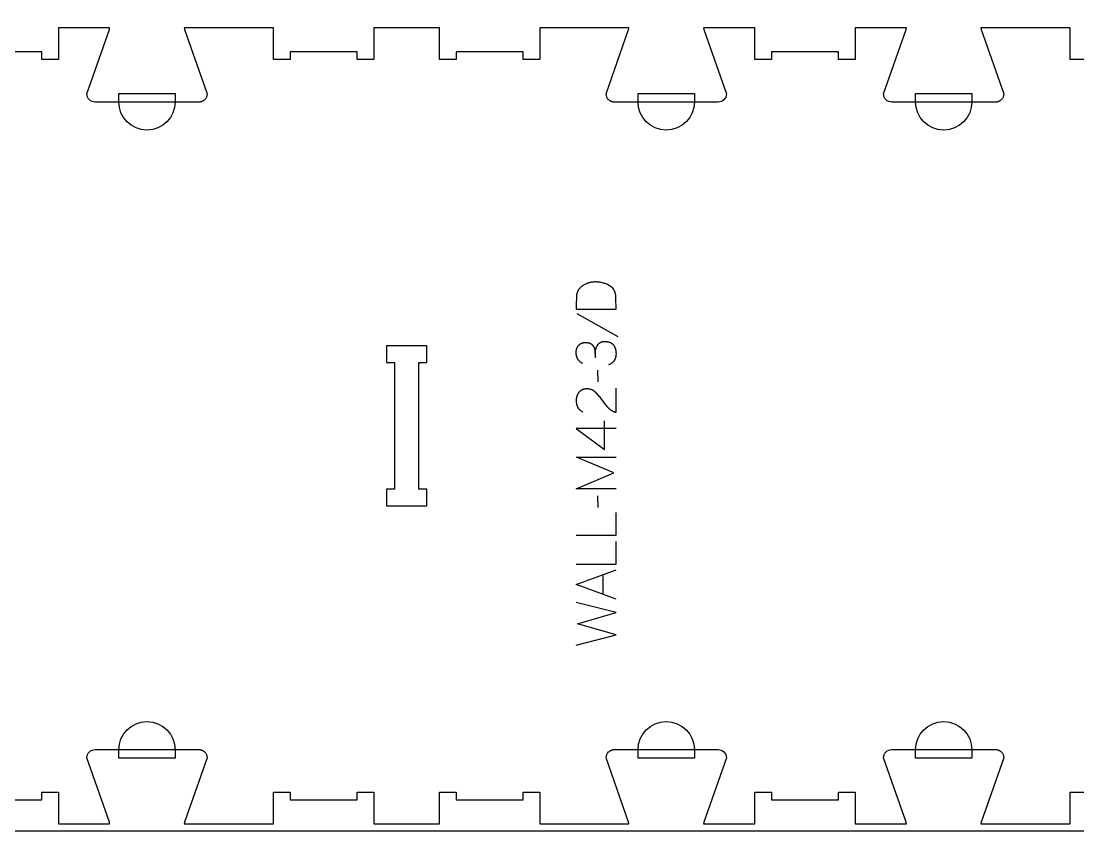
# Model space of a CAD drawing. Extents: x -13885 to -10701, y -27186 to -19593.
# Drawn here: x -12293 to -11497, y -22837 to -22227 of the extents above; entities that cross this region are included whole.
import ezdxf

# ---------------------------------------------------------------- set-up
doc = ezdxf.new("R2010")
doc.units = 0
for name, color, linetype in [('0_SHEET_SPRUCEPLY_2440X122', 1, 'CONTINUOUS'), ('1_ANYTOOL_1MMDEEP_LABELS_S', 2, 'CONTINUOUS'), ('3_ANYTOOL_CUTTHROUGH_INSID', 4, 'CONTINUOUS'), ('4_ANYTOOL_CUTTHROUGH_OUTSI', 5, 'CONTINUOUS'), ('5_ANYTOOL_HALF_MILL_9MM_IN', 3, 'CONTINUOUS')]:
    doc.layers.add(name, color=color, linetype=linetype)

msp = doc.modelspace()

# ---------------------------------------------------------------- linework, layer by layer
at = {"layer": '0_SHEET_SPRUCEPLY_2440X122'}
msp.add_lwpolyline([(-13513.11, -21616.71), (-13513.11, -22836.71), (-11073.11, -22836.71), (-11073.11, -21616.71)], close=True, dxfattribs=at)
at = {"layer": '1_ANYTOOL_1MMDEEP_LABELS_S'}
msp.add_lwpolyline([(-11875.09, -22443.79), (-11845.09, -22443.79), (-11845.18, -22435.26), (-11845.19, -22434.85), (-11845.21, -22434.45), (-11845.24, -22434.05), (-11845.28, -22433.66), (-11845.32, -22433.28), (-11845.38, -22432.91), (-11845.45, -22432.55), (-11845.53, -22432.19), (-11845.61, -22431.84), (-11845.71, -22431.5), (-11845.81, -22431.17), (-11845.93, -22430.85), (-11846.05, -22430.53), (-11846.11, -22430.37), (-11846.18, -22430.22), (-11846.25, -22430.07), (-11846.32, -22429.92), (-11846.4, -22429.77), (-11846.48, -22429.63), (-11846.56, -22429.48), (-11846.64, -22429.34), (-11846.72, -22429.2), (-11846.81, -22429.06), (-11846.9, -22428.93), (-11846.99, -22428.79), (-11847.08, -22428.66), (-11847.18, -22428.53), (-11847.28, -22428.4), (-11847.38, -22428.28), (-11847.48, -22428.15), (-11847.59, -22428.03), (-11847.69, -22427.91), (-11847.81, -22427.79), (-11847.92, -22427.68), (-11848.03, -22427.56), (-11848.15, -22427.45), (-11848.27, -22427.34), (-11848.39, -22427.23), (-11848.52, -22427.13), (-11848.64, -22427.02), (-11848.77, -22426.92), (-11848.9, -22426.82), (-11849.04, -22426.72), (-11849.17, -22426.62), (-11849.31, -22426.53), (-11849.6, -22426.35), (-11849.89, -22426.17), (-11850.19, -22426), (-11850.81, -22425.69), (-11851.44, -22425.39), (-11852.07, -22425.12), (-11852.7, -22424.86), (-11853.35, -22424.63), (-11853.99, -22424.41), (-11854.65, -22424.22), (-11855.3, -22424.04), (-11855.97, -22423.89), (-11856.64, -22423.76), (-11857.32, -22423.64), (-11858, -22423.55), (-11858.68, -22423.48), (-11859.38, -22423.43), (-11860.08, -22423.4), (-11860.78, -22423.39), (-11861.38, -22423.4), (-11861.97, -22423.43), (-11862.55, -22423.48), (-11863.13, -22423.54), (-11863.7, -22423.63), (-11863.99, -22423.68), (-11864.27, -22423.74), (-11864.55, -22423.8), (-11864.83, -22423.87), (-11865.11, -22423.94), (-11865.39, -22424.01), (-11865.66, -22424.09), (-11865.94, -22424.18), (-11866.21, -22424.27), (-11866.48, -22424.36), (-11866.75, -22424.46), (-11867.02, -22424.56), (-11867.28, -22424.67), (-11867.55, -22424.79), (-11868.07, -22425.03), (-11868.59, -22425.29), (-11869.1, -22425.57), (-11869.61, -22425.88), (-11869.91, -22426.07), (-11870.21, -22426.27), (-11870.5, -22426.47), (-11870.78, -22426.67), (-11871.05, -22426.88), (-11871.31, -22427.09), (-11871.56, -22427.31), (-11871.8, -22427.53), (-11872.03, -22427.75), (-11872.25, -22427.97), (-11872.47, -22428.2), (-11872.67, -22428.43), (-11872.87, -22428.67), (-11873.05, -22428.91), (-11873.23, -22429.15), (-11873.4, -22429.39), (-11873.55, -22429.64), (-11873.7, -22429.9), (-11873.84, -22430.15), (-11873.97, -22430.41), (-11874.09, -22430.67), (-11874.21, -22430.94), (-11874.31, -22431.21), (-11874.4, -22431.48), (-11874.49, -22431.76), (-11874.56, -22432.04), (-11874.63, -22432.32), (-11874.68, -22432.6), (-11874.73, -22432.89), (-11874.77, -22433.19), (-11874.8, -22433.48), (-11874.82, -22433.78), (-11874.92, -22436.22), (-11875, -22438.69), (-11875.06, -22441.22)], close=True, dxfattribs=at)
for points in [[(-11874.62, -22447.22), (-11843.85, -22464.4)], [(-11870.17, -22484.76), (-11870.47, -22484.6), (-11870.76, -22484.44), (-11871.05, -22484.27), (-11871.32, -22484.09), (-11871.59, -22483.91), (-11871.84, -22483.72), (-11872.09, -22483.52), (-11872.21, -22483.42), (-11872.32, -22483.32), (-11872.44, -22483.21), (-11872.55, -22483.11), (-11872.66, -22483), (-11872.76, -22482.89), (-11872.87, -22482.78), (-11872.97, -22482.67), (-11873.07, -22482.56), (-11873.17, -22482.44), (-11873.26, -22482.33), (-11873.36, -22482.21), (-11873.45, -22482.09), (-11873.53, -22481.97), (-11873.62, -22481.85), (-11873.7, -22481.72), (-11873.78, -22481.6), (-11873.86, -22481.47), (-11873.94, -22481.34), (-11874.01, -22481.21), (-11874.08, -22481.08), (-11874.15, -22480.95), (-11874.22, -22480.81), (-11874.28, -22480.68), (-11874.34, -22480.54), (-11874.4, -22480.4), (-11874.46, -22480.26), (-11874.51, -22480.11), (-11874.56, -22479.97), (-11874.61, -22479.82), (-11874.66, -22479.68), (-11874.7, -22479.53), (-11874.79, -22479.22), (-11874.86, -22478.92), (-11874.92, -22478.6), (-11874.97, -22478.28), (-11875.02, -22477.95), (-11875.05, -22477.62), (-11875.07, -22477.28), (-11875.09, -22476.93), (-11875.09, -22476.58), (-11875.09, -22476.36), (-11875.09, -22476.16), (-11875.08, -22475.95), (-11875.06, -22475.75), (-11875.05, -22475.55), (-11875.03, -22475.35), (-11875, -22475.15), (-11874.98, -22474.96), (-11874.95, -22474.77), (-11874.91, -22474.58), (-11874.87, -22474.4), (-11874.83, -22474.21), (-11874.78, -22474.03), (-11874.73, -22473.85), (-11874.68, -22473.68), (-11874.62, -22473.51), (-11874.56, -22473.33), (-11874.5, -22473.17), (-11874.43, -22473), (-11874.36, -22472.84), (-11874.28, -22472.68), (-11874.2, -22472.52), (-11874.12, -22472.36), (-11874.03, -22472.21), (-11873.94, -22472.06), (-11873.85, -22471.91), (-11873.75, -22471.76), (-11873.65, -22471.62), (-11873.55, -22471.48), (-11873.44, -22471.34), (-11873.32, -22471.2), (-11873.21, -22471.07), (-11873.09, -22470.94), (-11872.97, -22470.81), (-11872.84, -22470.69), (-11872.71, -22470.57), (-11872.58, -22470.46), (-11872.45, -22470.35), (-11872.31, -22470.24), (-11872.17, -22470.14), (-11872.02, -22470.05), (-11871.88, -22469.95), (-11871.72, -22469.87), (-11871.57, -22469.78), (-11871.41, -22469.7), (-11871.26, -22469.63), (-11871.09, -22469.55), (-11870.93, -22469.49), (-11870.76, -22469.42), (-11870.59, -22469.37), (-11870.41, -22469.31), (-11870.23, -22469.26), (-11870.05, -22469.22), (-11869.87, -22469.17), (-11869.68, -22469.14), (-11869.49, -22469.1), (-11869.29, -22469.07), (-11869.1, -22469.05), (-11868.9, -22469.03), (-11868.69, -22469.01), (-11868.49, -22469), (-11868.28, -22468.99), (-11868.07, -22468.99), (-11867.51, -22468.99), (-11867.18, -22469.01), (-11866.85, -22469.03), (-11866.54, -22469.06), (-11866.24, -22469.1), (-11866.09, -22469.13), (-11865.95, -22469.15), (-11865.81, -22469.18), (-11865.67, -22469.21), (-11865.53, -22469.24), (-11865.4, -22469.28), (-11865.27, -22469.32), (-11865.14, -22469.36), (-11865.01, -22469.4), (-11864.89, -22469.44), (-11864.77, -22469.49), (-11864.65, -22469.54), (-11864.53, -22469.59), (-11864.42, -22469.64), (-11864.31, -22469.7), (-11864.2, -22469.75), (-11864.1, -22469.81), (-11863.99, -22469.88), (-11863.89, -22469.94), (-11863.8, -22470.01), (-11863.7, -22470.08), (-11863.61, -22470.15), (-11863.43, -22470.29), (-11863.26, -22470.44), (-11863.09, -22470.6), (-11862.93, -22470.76), (-11862.86, -22470.84), (-11862.78, -22470.92), (-11862.71, -22471.01), (-11862.64, -22471.09), (-11862.57, -22471.18), (-11862.5, -22471.27), (-11862.43, -22471.35), (-11862.37, -22471.44), (-11862.3, -22471.53), (-11862.24, -22471.62), (-11862.18, -22471.72), (-11862.12, -22471.81), (-11862.07, -22471.91), (-11862.01, -22472), (-11861.96, -22472.1), (-11861.9, -22472.2), (-11861.85, -22472.29), (-11861.81, -22472.39), (-11861.76, -22472.5), (-11861.71, -22472.6), (-11861.67, -22472.7), (-11861.63, -22472.81), (-11861.55, -22473.02), (-11861.48, -22473.23), (-11861.41, -22473.45), (-11861.35, -22473.67), (-11861.29, -22473.89), (-11861.23, -22474.12), (-11861.18, -22474.34), (-11861.13, -22474.57), (-11861.09, -22474.8), (-11861.05, -22475.03), (-11861.02, -22475.27), (-11860.99, -22475.51), (-11860.96, -22475.75), (-11860.94, -22475.99), (-11860.93, -22476.23), (-11860.92, -22476.48), (-11860.91, -22476.73), (-11860.87, -22480.43)], [(-11860.87, -22477.65), (-11860.84, -22477.21), (-11860.8, -22476.78), (-11860.75, -22476.35), (-11860.69, -22475.92), (-11860.62, -22475.5), (-11860.54, -22475.09), (-11860.45, -22474.68), (-11860.35, -22474.27), (-11860.23, -22473.87), (-11860.11, -22473.47), (-11859.97, -22473.08), (-11859.83, -22472.69), (-11859.67, -22472.3), (-11859.5, -22471.92), (-11859.32, -22471.55), (-11859.13, -22471.18), (-11859.03, -22470.99), (-11858.92, -22470.82), (-11858.87, -22470.73), (-11858.81, -22470.65), (-11858.76, -22470.56), (-11858.7, -22470.48), (-11858.64, -22470.4), (-11858.58, -22470.32), (-11858.52, -22470.25), (-11858.46, -22470.17), (-11858.39, -22470.1), (-11858.33, -22470.02), (-11858.26, -22469.95), (-11858.19, -22469.88), (-11858.13, -22469.81), (-11858.06, -22469.75), (-11857.98, -22469.68), (-11857.91, -22469.62), (-11857.84, -22469.55), (-11857.76, -22469.49), (-11857.69, -22469.43), (-11857.61, -22469.37), (-11857.53, -22469.32), (-11857.45, -22469.26), (-11857.37, -22469.21), (-11857.29, -22469.15), (-11857.21, -22469.1), (-11857.12, -22469.05), (-11857.04, -22469), (-11856.95, -22468.96), (-11856.86, -22468.91), (-11856.77, -22468.87), (-11856.68, -22468.83), (-11856.59, -22468.78), (-11856.5, -22468.74), (-11856.4, -22468.71), (-11856.21, -22468.63), (-11856.02, -22468.57), (-11855.81, -22468.51), (-11855.61, -22468.45), (-11855.4, -22468.4), (-11855.18, -22468.36), (-11854.96, -22468.32), (-11854.74, -22468.29), (-11854.51, -22468.26), (-11854.27, -22468.24), (-11854.03, -22468.23), (-11853.79, -22468.22), (-11853.54, -22468.22), (-11853.26, -22468.22), (-11852.98, -22468.23), (-11852.72, -22468.24), (-11852.45, -22468.26), (-11852.19, -22468.28), (-11851.94, -22468.31), (-11851.69, -22468.34), (-11851.45, -22468.37), (-11851.21, -22468.41), (-11850.97, -22468.46), (-11850.74, -22468.51), (-11850.52, -22468.57), (-11850.3, -22468.63), (-11850.08, -22468.69), (-11849.87, -22468.76), (-11849.67, -22468.84), (-11849.47, -22468.92), (-11849.27, -22469), (-11849.08, -22469.09), (-11848.9, -22469.19), (-11848.72, -22469.29), (-11848.54, -22469.39), (-11848.37, -22469.5), (-11848.21, -22469.62), (-11848.05, -22469.74), (-11847.89, -22469.86), (-11847.74, -22469.99), (-11847.67, -22470.05), (-11847.6, -22470.12), (-11847.53, -22470.19), (-11847.46, -22470.26), (-11847.39, -22470.33), (-11847.32, -22470.4), (-11847.26, -22470.48), (-11847.19, -22470.55), (-11847.07, -22470.7), (-11846.94, -22470.86), (-11846.83, -22471.02), (-11846.71, -22471.19), (-11846.6, -22471.35), (-11846.5, -22471.52), (-11846.4, -22471.7), (-11846.3, -22471.88), (-11846.2, -22472.06), (-11846.11, -22472.24), (-11846.03, -22472.43), (-11845.94, -22472.63), (-11845.86, -22472.82), (-11845.79, -22473.02), (-11845.72, -22473.22), (-11845.65, -22473.43), (-11845.59, -22473.64), (-11845.53, -22473.85), (-11845.47, -22474.07), (-11845.42, -22474.29), (-11845.37, -22474.51), (-11845.33, -22474.74), (-11845.29, -22474.97), (-11845.25, -22475.21), (-11845.22, -22475.44), (-11845.16, -22475.93), (-11845.13, -22476.43), (-11845.1, -22476.95), (-11845.09, -22477.48), (-11845.1, -22477.86), (-11845.12, -22478.23), (-11845.14, -22478.6), (-11845.18, -22478.96), (-11845.23, -22479.31), (-11845.26, -22479.48), (-11845.29, -22479.65), (-11845.33, -22479.82), (-11845.37, -22479.99), (-11845.41, -22480.15), (-11845.45, -22480.31), (-11845.5, -22480.48), (-11845.55, -22480.63), (-11845.6, -22480.79), (-11845.65, -22480.95), (-11845.71, -22481.1), (-11845.77, -22481.25), (-11845.83, -22481.4), (-11845.9, -22481.55), (-11845.96, -22481.7), (-11846.03, -22481.84), (-11846.11, -22481.98), (-11846.19, -22482.12), (-11846.26, -22482.26), (-11846.35, -22482.39), (-11846.43, -22482.53), (-11846.52, -22482.66), (-11846.61, -22482.79), (-11846.7, -22482.92), (-11846.8, -22483.05), (-11846.9, -22483.17), (-11847, -22483.29), (-11847.1, -22483.41), (-11847.21, -22483.53), (-11847.32, -22483.65), (-11847.43, -22483.76), (-11847.55, -22483.88), (-11847.67, -22483.99), (-11847.79, -22484.1), (-11847.91, -22484.2), (-11848.04, -22484.31), (-11848.17, -22484.41), (-11848.3, -22484.51), (-11848.44, -22484.61), (-11848.57, -22484.71), (-11848.71, -22484.81), (-11848.86, -22484.9), (-11849, -22484.99), (-11849.15, -22485.08), (-11849.46, -22485.26), (-11849.78, -22485.42), (-11850.1, -22485.58), (-11850.44, -22485.73), (-11850.79, -22485.88)], [(-11858.98, -22489.73), (-11858.89, -22498.52)], [(-11845.14, -22503.45), (-11845.18, -22521.75), (-11845.64, -22521.6), (-11845.86, -22521.52), (-11846.08, -22521.44), (-11846.3, -22521.35), (-11846.52, -22521.26), (-11846.73, -22521.17), (-11846.95, -22521.08), (-11847.16, -22520.98), (-11847.36, -22520.87), (-11847.57, -22520.77), (-11847.77, -22520.65), (-11847.97, -22520.54), (-11848.17, -22520.42), (-11848.37, -22520.3), (-11848.56, -22520.18), (-11848.75, -22520.05), (-11848.94, -22519.92), (-11849.13, -22519.78), (-11849.31, -22519.64), (-11849.49, -22519.5), (-11849.67, -22519.35), (-11849.85, -22519.2), (-11850.02, -22519.05), (-11850.19, -22518.89), (-11850.36, -22518.73), (-11850.53, -22518.57), (-11850.69, -22518.4), (-11850.86, -22518.23), (-11851.02, -22518.06), (-11851.33, -22517.7), (-11852.55, -22516.22), (-11853.74, -22514.73), (-11854.89, -22513.22), (-11856.02, -22511.7), (-11856.58, -22510.94), (-11857.15, -22510.21), (-11857.73, -22509.5), (-11858.32, -22508.81), (-11858.91, -22508.14), (-11859.51, -22507.5), (-11860.12, -22506.88), (-11860.74, -22506.28), (-11860.89, -22506.13), (-11861.05, -22505.99), (-11861.21, -22505.85), (-11861.38, -22505.72), (-11861.54, -22505.6), (-11861.71, -22505.47), (-11861.88, -22505.36), (-11862.05, -22505.24), (-11862.23, -22505.14), (-11862.4, -22505.03), (-11862.58, -22504.93), (-11862.76, -22504.84), (-11862.95, -22504.75), (-11863.13, -22504.66), (-11863.32, -22504.58), (-11863.51, -22504.51), (-11863.7, -22504.44), (-11863.9, -22504.37), (-11864.1, -22504.31), (-11864.3, -22504.25), (-11864.5, -22504.2), (-11864.7, -22504.15), (-11864.91, -22504.1), (-11865.12, -22504.07), (-11865.33, -22504.03), (-11865.54, -22504), (-11865.76, -22503.98), (-11865.97, -22503.95), (-11866.19, -22503.94), (-11866.41, -22503.93), (-11866.64, -22503.92), (-11866.87, -22503.92), (-11867.12, -22503.92), (-11867.36, -22503.93), (-11867.6, -22503.94), (-11867.84, -22503.96), (-11868.08, -22503.98), (-11868.31, -22504.01), (-11868.54, -22504.04), (-11868.76, -22504.08), (-11868.98, -22504.12), (-11869.2, -22504.17), (-11869.41, -22504.22), (-11869.62, -22504.27), (-11869.82, -22504.34), (-11870.02, -22504.4), (-11870.22, -22504.47), (-11870.41, -22504.55), (-11870.6, -22504.63), (-11870.79, -22504.72), (-11870.97, -22504.81), (-11871.15, -22504.91), (-11871.32, -22505.01), (-11871.49, -22505.11), (-11871.66, -22505.22), (-11871.82, -22505.34), (-11871.98, -22505.46), (-11872.14, -22505.59), (-11872.29, -22505.72), (-11872.44, -22505.85), (-11872.58, -22505.99), (-11872.72, -22506.14), (-11872.86, -22506.29), (-11872.99, -22506.45), (-11873.12, -22506.61), (-11873.25, -22506.77), (-11873.37, -22506.93), (-11873.49, -22507.1), (-11873.6, -22507.27), (-11873.71, -22507.44), (-11873.81, -22507.62), (-11873.91, -22507.79), (-11874.01, -22507.97), (-11874.1, -22508.16), (-11874.19, -22508.34), (-11874.27, -22508.53), (-11874.35, -22508.72), (-11874.43, -22508.91), (-11874.5, -22509.11), (-11874.57, -22509.31), (-11874.63, -22509.51), (-11874.69, -22509.71), (-11874.75, -22509.92), (-11874.8, -22510.13), (-11874.85, -22510.34), (-11874.89, -22510.55), (-11874.93, -22510.77), (-11874.96, -22510.99), (-11874.99, -22511.21), (-11875.02, -22511.43), (-11875.04, -22511.66), (-11875.06, -22511.89), (-11875.08, -22512.12), (-11875.09, -22512.36), (-11875.09, -22512.83), (-11875.09, -22513.2), (-11875.07, -22513.56), (-11875.05, -22513.91), (-11875.01, -22514.26), (-11874.97, -22514.6), (-11874.91, -22514.93), (-11874.85, -22515.26), (-11874.78, -22515.58), (-11874.69, -22515.89), (-11874.64, -22516.05), (-11874.6, -22516.2), (-11874.55, -22516.35), (-11874.49, -22516.5), (-11874.44, -22516.65), (-11874.38, -22516.8), (-11874.32, -22516.94), (-11874.25, -22517.09), (-11874.19, -22517.23), (-11874.12, -22517.37), (-11874.05, -22517.51), (-11873.97, -22517.64), (-11873.9, -22517.78), (-11873.82, -22517.91), (-11873.74, -22518.04), (-11873.65, -22518.17), (-11873.57, -22518.3), (-11873.48, -22518.43), (-11873.39, -22518.55), (-11873.3, -22518.68), (-11873.2, -22518.8), (-11873.1, -22518.92), (-11873, -22519.04), (-11872.9, -22519.16), (-11872.79, -22519.27), (-11872.68, -22519.38), (-11872.57, -22519.5), (-11872.46, -22519.61), (-11872.34, -22519.72), (-11872.23, -22519.82), (-11872.1, -22519.93), (-11871.98, -22520.03), (-11871.73, -22520.24), (-11871.46, -22520.43), (-11871.19, -22520.62), (-11870.91, -22520.81), (-11870.61, -22520.98), (-11870.31, -22521.15), (-11869.99, -22521.32)], [(-11853.75, -22549.65), (-11853.75, -22527.88)], [(-11845.09, -22533.66), (-11875.14, -22533.62), (-11853.75, -22549.65)], [(-11845.09, -22579.22), (-11875.09, -22579.22), (-11846.72, -22567.22), (-11874.97, -22555.22), (-11845.09, -22555.22)], [(-11858.98, -22584.36), (-11858.89, -22593.15)], [(-11875.09, -22614.1), (-11845.09, -22614.1), (-11845.09, -22597)], [(-11875.09, -22635.92), (-11845.09, -22635.92), (-11845.09, -22618.82)], [(-11845.09, -22662.15), (-11875.09, -22651.26), (-11845.09, -22640.2)], [(-11854.65, -22658.68), (-11854.65, -22643.76)], [(-11875.09, -22696.86), (-11845.09, -22689.15), (-11874.19, -22680.7), (-11845.09, -22672.22), (-11875.09, -22664.72)]]:
    msp.add_lwpolyline(points, dxfattribs=at)
at = {"layer": '3_ANYTOOL_CUTTHROUGH_INSID', "color": 4}
msp.add_lwpolyline([(-12017.78, -22591.97), (-11987.53, -22591.97), (-11987.53, -22579.47), (-11993.53, -22579.47), (-11993.53, -22483.97), (-11987.53, -22483.97), (-11987.53, -22471.47), (-12018.03, -22471.47), (-12018.03, -22483.97), (-12012.03, -22483.97), (-12012.03, -22579.47), (-12018.03, -22579.47), (-12018.03, -22591.97)], close=True, dxfattribs=at)
at = {"layer": '4_ANYTOOL_CUTTHROUGH_OUTSI', "color": 5}
for points in [[(-11490.53, -22255.97), (-11503.03, -22255.97), (-11503.03, -22231.97), (-11570.22, -22231.97), (-11570.22, -22231.97, 0.061485), (-11569.99, -22233.36), (-11553.09, -22281.63), (-11553.08, -22281.67), (-11553.08, -22281.72), (-11553.08, -22281.72, -0.198912), (-11554.91, -22286.14), (-11555.02, -22286.24), (-11555.13, -22286.34), (-11555.24, -22286.44), (-11555.36, -22286.54), (-11555.48, -22286.64), (-11555.6, -22286.73), (-11555.72, -22286.82), (-11555.85, -22286.91), (-11555.98, -22286.99), (-11556.11, -22287.07), (-11556.24, -22287.15), (-11556.38, -22287.22), (-11556.51, -22287.3), (-11556.65, -22287.36), (-11556.8, -22287.43), (-11556.94, -22287.49), (-11557.08, -22287.55), (-11557.23, -22287.6), (-11557.37, -22287.65), (-11557.52, -22287.7), (-11557.67, -22287.74), (-11557.82, -22287.78), (-11557.97, -22287.82), (-11558.12, -22287.85), (-11558.27, -22287.88), (-11558.42, -22287.9), (-11558.58, -22287.92), (-11558.73, -22287.94), (-11558.88, -22287.95), (-11559.03, -22287.96), (-11559.18, -22287.96), (-11559.33, -22287.97), (-11637.33, -22287.97, -0.414214), (-11643.58, -22281.72), (-11643.58, -22281.67), (-11643.57, -22281.63), (-11626.67, -22233.36), (-11626.67, -22233.36, 0.061485), (-11626.44, -22231.97), (-11665.03, -22231.97), (-11665.03, -22255.72), (-11665.03, -22255.97), (-11677.53, -22255.97), (-11677.53, -22249.97), (-11728.03, -22249.97), (-11728.03, -22255.97), (-11740.53, -22255.97), (-11740.53, -22231.97), (-11779.13, -22231.97), (-11779.13, -22231.97, 0.061485), (-11778.9, -22233.36), (-11762, -22281.63), (-11761.99, -22281.67), (-11761.99, -22281.72), (-11761.99, -22281.72, -0.414214), (-11768.24, -22287.97), (-11846.24, -22287.97), (-11846.39, -22287.96), (-11846.54, -22287.96), (-11846.69, -22287.95), (-11846.84, -22287.94), (-11846.99, -22287.92), (-11847.14, -22287.9), (-11847.29, -22287.88), (-11847.44, -22287.85), (-11847.59, -22287.82), (-11847.74, -22287.78), (-11847.89, -22287.74), (-11848.04, -22287.7), (-11848.19, -22287.65), (-11848.34, -22287.6), (-11848.48, -22287.55), (-11848.63, -22287.49), (-11848.77, -22287.43), (-11848.91, -22287.36), (-11849.05, -22287.3), (-11849.19, -22287.22), (-11849.32, -22287.15), (-11849.46, -22287.07), (-11849.59, -22286.99), (-11849.72, -22286.91), (-11849.84, -22286.82), (-11849.97, -22286.73), (-11850.09, -22286.64), (-11850.21, -22286.54), (-11850.32, -22286.44), (-11850.44, -22286.34), (-11850.55, -22286.24), (-11850.66, -22286.14, -0.198912), (-11852.49, -22281.72), (-11852.49, -22281.67), (-11852.47, -22281.63), (-11835.57, -22233.36), (-11835.57, -22233.36, 0.061485), (-11835.34, -22231.97), (-11852.78, -22231.97), (-11902.53, -22231.97), (-11902.53, -22255.97), (-11915.03, -22255.97), (-11915.03, -22249.97), (-11965.53, -22249.97), (-11965.53, -22255.97), (-11978.03, -22255.97), (-11978.03, -22231.97), (-12027.53, -22231.97), (-12027.53, -22255.97), (-12040.03, -22255.97), (-12040.03, -22249.97), (-12090.53, -22249.97), (-12090.53, -22255.97), (-12103.03, -22255.97), (-12103.03, -22231.97), (-12152.78, -22231.97), (-12170.22, -22231.97), (-12170.22, -22231.97, 0.061485), (-12169.99, -22233.36), (-12153.09, -22281.63), (-12153.08, -22281.67), (-12153.08, -22281.72), (-12153.08, -22281.72, -0.198912), (-12154.91, -22286.14), (-12155.02, -22286.24), (-12155.13, -22286.34), (-12155.24, -22286.44), (-12155.36, -22286.54), (-12155.48, -22286.64), (-12155.6, -22286.73), (-12155.72, -22286.82), (-12155.85, -22286.91), (-12155.98, -22286.99), (-12156.11, -22287.07), (-12156.24, -22287.15), (-12156.38, -22287.22), (-12156.51, -22287.3), (-12156.65, -22287.36), (-12156.8, -22287.43), (-12156.94, -22287.49), (-12157.08, -22287.55), (-12157.23, -22287.6), (-12157.37, -22287.65), (-12157.52, -22287.7), (-12157.67, -22287.74), (-12157.82, -22287.78), (-12157.97, -22287.82), (-12158.12, -22287.85), (-12158.27, -22287.88), (-12158.42, -22287.9), (-12158.58, -22287.92), (-12158.73, -22287.94), (-12158.88, -22287.95), (-12159.03, -22287.96), (-12159.18, -22287.96), (-12159.33, -22287.97), (-12237.33, -22287.97, -0.414214), (-12243.58, -22281.72), (-12243.58, -22281.67), (-12243.57, -22281.63), (-12226.67, -22233.36), (-12226.67, -22233.36, 0.061485), (-12226.44, -22231.97), (-12265.03, -22231.97), (-12265.03, -22255.72), (-12265.03, -22255.97), (-12277.53, -22255.97), (-12277.53, -22249.97), (-12328.03, -22249.97)], [(-12328.03, -22813.47), (-12277.53, -22813.47), (-12277.53, -22807.47), (-12265.03, -22807.47), (-12265.03, -22807.72), (-12265.03, -22831.47), (-12226.44, -22831.47), (-12226.44, -22831.47, 0.061485), (-12226.67, -22830.08), (-12243.57, -22781.8), (-12243.58, -22781.76), (-12243.58, -22781.72), (-12243.58, -22781.72, -0.414214), (-12237.33, -22775.47), (-12159.33, -22775.47), (-12159.18, -22775.47), (-12159.03, -22775.47), (-12158.88, -22775.48), (-12158.73, -22775.49), (-12158.58, -22775.51), (-12158.42, -22775.53), (-12158.27, -22775.56), (-12158.12, -22775.58), (-12157.97, -22775.62), (-12157.82, -22775.65), (-12157.67, -22775.69), (-12157.52, -22775.73), (-12157.37, -22775.78), (-12157.23, -22775.83), (-12157.08, -22775.88), (-12156.94, -22775.94), (-12156.8, -22776), (-12156.65, -22776.07), (-12156.51, -22776.14), (-12156.38, -22776.21), (-12156.24, -22776.28), (-12156.11, -22776.36), (-12155.98, -22776.44), (-12155.85, -22776.53), (-12155.72, -22776.61), (-12155.6, -22776.7), (-12155.48, -22776.8), (-12155.36, -22776.89), (-12155.24, -22776.99), (-12155.13, -22777.09), (-12155.02, -22777.19), (-12154.91, -22777.3, -0.198912), (-12153.08, -22781.72), (-12153.08, -22781.76), (-12153.09, -22781.8), (-12169.99, -22830.08), (-12169.99, -22830.08, 0.061485), (-12170.22, -22831.47), (-12103.03, -22831.47), (-12103.03, -22807.47), (-12090.53, -22807.47), (-12090.53, -22813.47), (-12040.03, -22813.47), (-12040.03, -22807.47), (-12027.53, -22807.47), (-12027.53, -22831.47), (-11978.03, -22831.47), (-11978.03, -22807.47), (-11965.53, -22807.47), (-11965.53, -22813.47), (-11915.03, -22813.47), (-11915.03, -22807.47), (-11902.53, -22807.47), (-11902.53, -22831.47), (-11852.78, -22831.47), (-11835.34, -22831.47), (-11835.34, -22831.47, 0.061485), (-11835.57, -22830.08), (-11852.47, -22781.8), (-11852.49, -22781.76), (-11852.49, -22781.72), (-11852.49, -22781.72, -0.198912), (-11850.66, -22777.3), (-11850.55, -22777.19), (-11850.44, -22777.09), (-11850.32, -22776.99), (-11850.21, -22776.89), (-11850.09, -22776.8), (-11849.97, -22776.7), (-11849.84, -22776.61), (-11849.72, -22776.53), (-11849.59, -22776.44), (-11849.46, -22776.36), (-11849.32, -22776.28), (-11849.19, -22776.21), (-11849.05, -22776.14), (-11848.91, -22776.07), (-11848.77, -22776), (-11848.63, -22775.94), (-11848.48, -22775.88), (-11848.34, -22775.83), (-11848.19, -22775.78), (-11848.04, -22775.73), (-11847.89, -22775.69), (-11847.74, -22775.65), (-11847.59, -22775.62), (-11847.44, -22775.58), (-11847.29, -22775.56), (-11847.14, -22775.53), (-11846.99, -22775.51), (-11846.84, -22775.49), (-11846.69, -22775.48), (-11846.54, -22775.47), (-11846.39, -22775.47), (-11846.24, -22775.47), (-11768.24, -22775.47, -0.414214), (-11761.99, -22781.72), (-11761.99, -22781.76), (-11762, -22781.8), (-11778.9, -22830.08), (-11778.9, -22830.08, 0.061485), (-11779.13, -22831.47), (-11740.53, -22831.47), (-11740.53, -22807.47), (-11728.03, -22807.47), (-11728.03, -22813.47), (-11677.53, -22813.47), (-11677.53, -22807.47), (-11665.03, -22807.47), (-11665.03, -22831.47), (-11626.44, -22831.47), (-11626.44, -22831.47, 0.061485), (-11626.67, -22830.08), (-11643.57, -22781.8), (-11643.58, -22781.76), (-11643.58, -22781.72), (-11643.58, -22781.72, -0.414214), (-11637.33, -22775.47), (-11559.33, -22775.47), (-11559.18, -22775.47), (-11559.03, -22775.47), (-11558.88, -22775.48), (-11558.73, -22775.49), (-11558.58, -22775.51), (-11558.42, -22775.53), (-11558.27, -22775.56), (-11558.12, -22775.58), (-11557.97, -22775.62), (-11557.82, -22775.65), (-11557.67, -22775.69), (-11557.52, -22775.73), (-11557.37, -22775.78), (-11557.23, -22775.83), (-11557.08, -22775.88), (-11556.94, -22775.94), (-11556.8, -22776), (-11556.65, -22776.07), (-11556.51, -22776.14), (-11556.38, -22776.21), (-11556.24, -22776.28), (-11556.11, -22776.36), (-11555.98, -22776.44), (-11555.85, -22776.53), (-11555.72, -22776.61), (-11555.6, -22776.7), (-11555.48, -22776.8), (-11555.36, -22776.89), (-11555.24, -22776.99), (-11555.13, -22777.09), (-11555.02, -22777.19), (-11554.91, -22777.3, -0.198912), (-11553.08, -22781.72), (-11553.08, -22781.76), (-11553.09, -22781.8), (-11569.99, -22830.08), (-11569.99, -22830.08, 0.061485), (-11570.22, -22831.47), (-11503.03, -22831.47), (-11503.03, -22807.47), (-11490.53, -22807.47)]]:
    msp.add_lwpolyline(points, format="xyb", dxfattribs=at)
at = {"layer": '5_ANYTOOL_HALF_MILL_9MM_IN', "color": 3}
for points in [[(-12177.08, -22287.72, -1), (-12219.58, -22287.72), (-12219.58, -22287.47), (-12219.58, -22281.47), (-12177.08, -22281.47), (-12177.08, -22287.47), (-12177.08, -22287.72)], [(-11785.99, -22287.72, -1), (-11828.49, -22287.72), (-11828.49, -22287.47), (-11828.49, -22281.47), (-11785.99, -22281.47), (-11785.99, -22287.47), (-11785.99, -22287.72)], [(-11577.08, -22287.72, -1), (-11619.58, -22287.72), (-11619.58, -22287.47), (-11619.58, -22281.47), (-11577.08, -22281.47), (-11577.08, -22287.47), (-11577.08, -22287.72)], [(-12219.58, -22775.72, -1), (-12177.08, -22775.72), (-12177.08, -22775.97), (-12177.08, -22781.97), (-12219.58, -22781.97), (-12219.58, -22775.97), (-12219.58, -22775.72)], [(-11828.49, -22775.72, -1), (-11785.99, -22775.72), (-11785.99, -22775.97), (-11785.99, -22781.97), (-11828.49, -22781.97), (-11828.49, -22775.97), (-11828.49, -22775.72)], [(-11619.58, -22775.72, -1), (-11577.08, -22775.72), (-11577.08, -22775.97), (-11577.08, -22781.97), (-11619.58, -22781.97), (-11619.58, -22775.97), (-11619.58, -22775.72)]]:
    msp.add_lwpolyline(points, format="xyb", close=True, dxfattribs=at)

doc.saveas('drawing.dxf')
